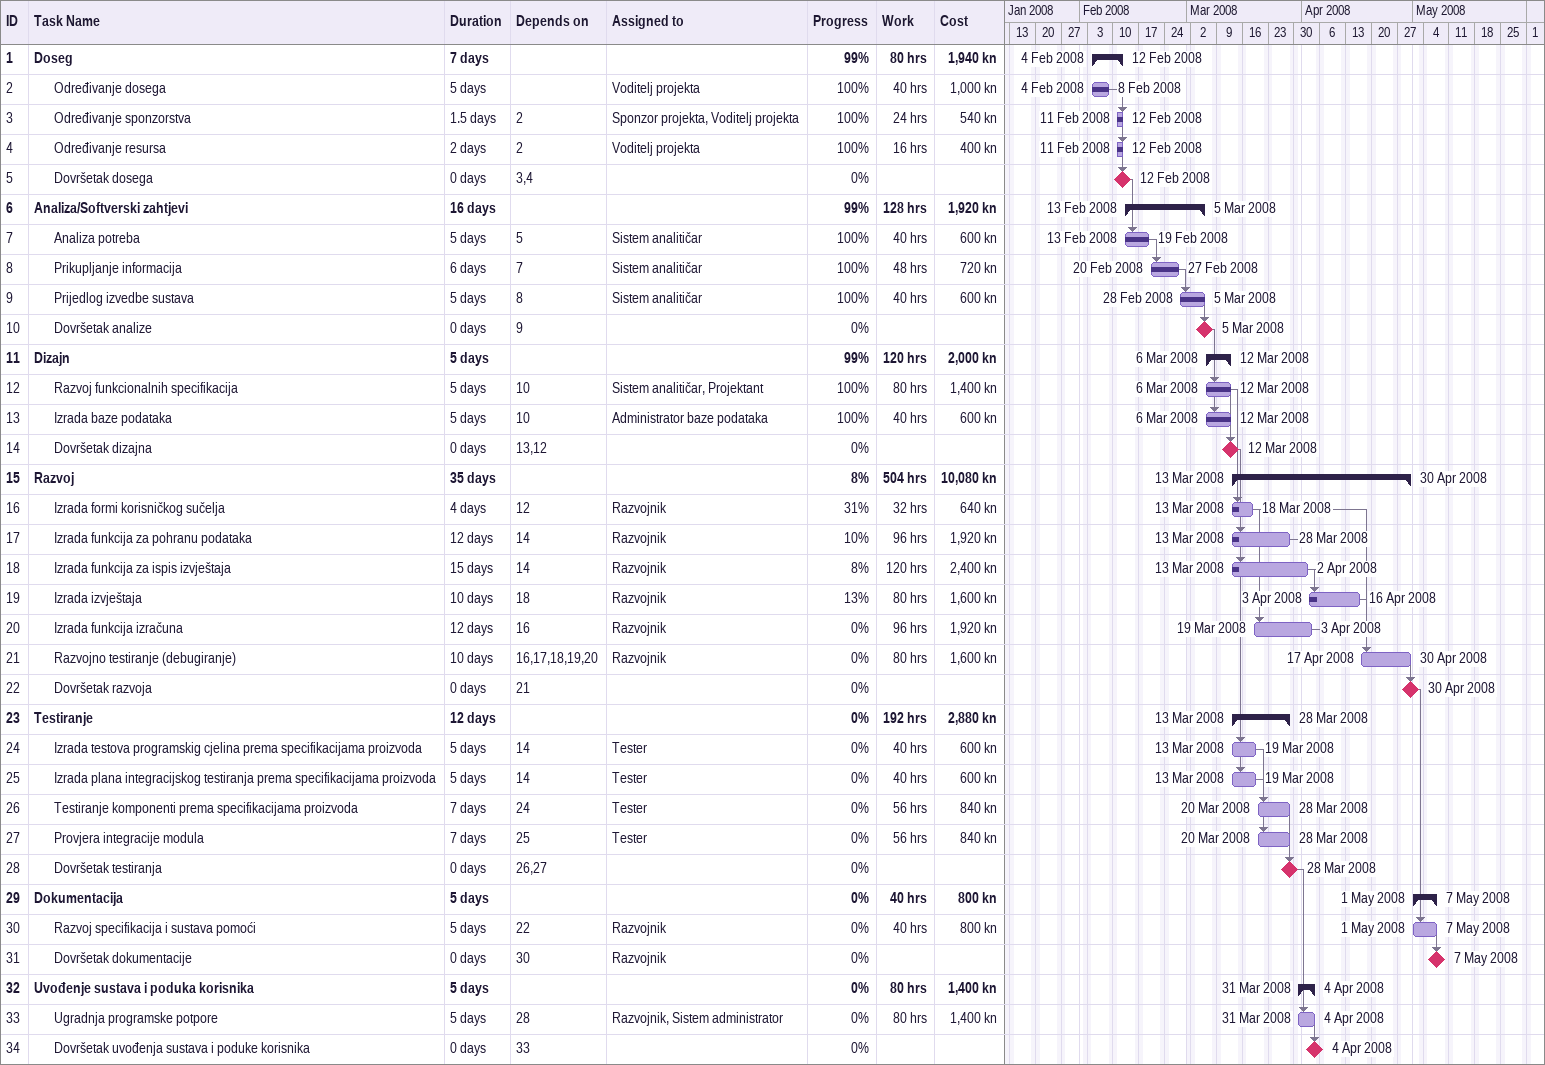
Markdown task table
| ID | Level | Task | Duration | Start | Finish | Predecessors | Resources | % complete | Work (h) | Cost (kn) |
|---|---|---|---|---|---|---|---|---|---|---|
| 1 | 1 | **Doseg** | 7d | 2008-02-04 | 2008-02-12 |  |  | 99 | 80 | 1940 |
| 2 | 2 | Određivanje dosega | 5d | 2008-02-04 | 2008-02-08 |  | Voditelj projekta | 100 | 40 | 1000 |
| 3 | 2 | Određivanje sponzorstva | 1.5d | 2008-02-11 | 2008-02-12 | 2 | Sponzor projekta, Voditelj projekta | 100 | 24 | 540 |
| 4 | 2 | Određivanje resursa | 2d | 2008-02-11 | 2008-02-12 | 2 | Voditelj projekta | 100 | 16 | 400 |
| 5 | 2 | Dovršetak dosega | 0d | 2008-02-12 | 2008-02-12 | 3, 4 |  | 0 |  |  |
| 6 | 1 | **Analiza/Softverski zahtjevi** | 16d | 2008-02-13 | 2008-03-05 |  |  | 99 | 128 | 1920 |
| 7 | 2 | Analiza potreba | 5d | 2008-02-13 | 2008-02-19 | 5 | Sistem analitičar | 100 | 40 | 600 |
| 8 | 2 | Prikupljanje informacija | 6d | 2008-02-20 | 2008-02-27 | 7 | Sistem analitičar | 100 | 48 | 720 |
| 9 | 2 | Prijedlog izvedbe sustava | 5d | 2008-02-28 | 2008-03-05 | 8 | Sistem analitičar | 100 | 40 | 600 |
| 10 | 2 | Dovršetak analize | 0d | 2008-03-05 | 2008-03-05 | 9 |  | 0 |  |  |
| 11 | 1 | **Dizajn** | 5d | 2008-03-06 | 2008-03-12 |  |  | 99 | 120 | 2000 |
| 12 | 2 | Razvoj funkcionalnih specifikacija | 5d | 2008-03-06 | 2008-03-12 | 10 | Sistem analitičar, Projektant | 100 | 80 | 1400 |
| 13 | 2 | Izrada baze podataka | 5d | 2008-03-06 | 2008-03-12 | 10 | Administrator baze podataka | 100 | 40 | 600 |
| 14 | 2 | Dovršetak dizajna | 0d | 2008-03-12 | 2008-03-12 | 13, 12 |  | 0 |  |  |
| 15 | 1 | **Razvoj** | 35d | 2008-03-13 | 2008-04-30 |  |  | 8 | 504 | 10080 |
| 16 | 2 | Izrada formi korisničkog sučelja | 4d | 2008-03-13 | 2008-03-18 | 12 | Razvojnik | 31 | 32 | 640 |
| 17 | 2 | Izrada funkcija za pohranu podataka | 12d | 2008-03-13 | 2008-03-28 | 14 | Razvojnik | 10 | 96 | 1920 |
| 18 | 2 | Izrada funkcija za ispis izvještaja | 15d | 2008-03-13 | 2008-04-02 | 14 | Razvojnik | 8 | 120 | 2400 |
| 19 | 2 | Izrada izvještaja | 10d | 2008-04-03 | 2008-04-16 | 18 | Razvojnik | 13 | 80 | 1600 |
| 20 | 2 | Izrada funkcija izračuna | 12d | 2008-03-19 | 2008-04-03 | 16 | Razvojnik | 0 | 96 | 1920 |
| 21 | 2 | Razvojno testiranje (debugiranje) | 10d | 2008-04-17 | 2008-04-30 | 16, 17, 18, 19, 20 | Razvojnik | 0 | 80 | 1600 |
| 22 | 2 | Dovršetak razvoja | 0d | 2008-04-30 | 2008-04-30 | 21 |  | 0 |  |  |
| 23 | 1 | **Testiranje** | 12d | 2008-03-13 | 2008-03-28 |  |  | 0 | 192 | 2880 |
| 24 | 2 | Izrada testova programskig cjelina prema specifikacijama proizvoda | 5d | 2008-03-13 | 2008-03-19 | 14 | Tester | 0 | 40 | 600 |
| 25 | 2 | Izrada plana integracijskog testiranja prema specifikacijama proizvoda | 5d | 2008-03-13 | 2008-03-19 | 14 | Tester | 0 | 40 | 600 |
| 26 | 2 | Testiranje komponenti prema specifikacijama proizvoda | 7d | 2008-03-20 | 2008-03-28 | 24 | Tester | 0 | 56 | 840 |
| 27 | 2 | Provjera integracije modula | 7d | 2008-03-20 | 2008-03-28 | 25 | Tester | 0 | 56 | 840 |
| 28 | 2 | Dovršetak testiranja | 0d | 2008-03-28 | 2008-03-28 | 26, 27 |  | 0 |  |  |
| 29 | 1 | **Dokumentacija** | 5d | 2008-05-01 | 2008-05-07 |  |  | 0 | 40 | 800 |
| 30 | 2 | Razvoj specifikacija i sustava pomoći | 5d | 2008-05-01 | 2008-05-07 | 22 | Razvojnik | 0 | 40 | 800 |
| 31 | 2 | Dovršetak dokumentacije | 0d | 2008-05-07 | 2008-05-07 | 30 | Razvojnik | 0 |  |  |
| 32 | 1 | **Uvođenje sustava i poduka korisnika** | 5d | 2008-03-31 | 2008-04-04 |  |  | 0 | 80 | 1400 |
| 33 | 2 | Ugradnja programske potpore | 5d | 2008-03-31 | 2008-04-04 | 28 | Razvojnik, Sistem administrator | 0 | 80 | 1400 |
| 34 | 2 | Dovršetak uvođenja sustava i poduke korisnika | 0d | 2008-04-04 | 2008-04-04 | 33 |  | 0 |  |  |
